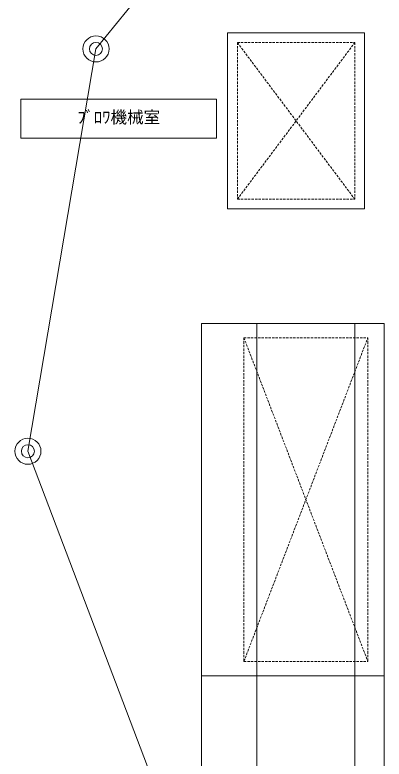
# Model space of a CAD drawing. Units: millimetres at full size. Extents: x -12803 to 120774, y -9413 to 101127.
# Drawn here: x -12803 to -7140, y 18168 to 29576 of the extents above; entities that cross this region are included whole.
import ezdxf
from ezdxf.enums import TextEntityAlignment as Align

# ---------------------------------------------------------------- set-up
doc = ezdxf.new("R2010")
doc.units = ezdxf.units.MM
doc.header["$LTSCALE"] = 30
doc.linetypes.add('DASHED1', pattern=[1.8, 1.2, -0.6])
doc.layers.add('0-8_1-9', color=7, linetype='Continuous', lineweight=15)
doc.styles.add('ＭＳ ゴシック', font='')
doc.styles.get('ＭＳ ゴシック').set_extended_font_data('MS Gothic')

msp = doc.modelspace()

# ---------------------------------------------------------------- linework, layer by layer
at = {"layer": '0-8_1-9'}
for p, q in [((-11559, 29054.26), (-10547.02, 30301.26)), ((-9540, 29301.26), (-9540, 26601.26)), ((-12603, 22887.26), (-11559, 29054.26)), ((-12709.86, 28286.43), (-12709.86, 27686.43)), ((-12709.86, 27686.43), (-9709.86, 27686.43)), ((-9540, 26601.26), (-7440, 26601.26)), ((-9940, 24846.26), (-9940, 17646.26)), ((-9090, 24846.26), (-9090, 17646.26)), ((-7590, 24846.26), (-7590, 17646.26)), ((-10220, 16616.26), (-12603, 22887.26)), ((-9940, 19446.26), (-7140, 19446.26))]:
    msp.add_line(p, q, dxfattribs=at)
at = {"layer": '0-8_1-9', "linetype": 'DASHED1'}
for p, q in [((-9390, 29151.26), (-9390, 26751.26)), ((-9390, 29151.26), (-7590, 26751.26)), ((-9390, 26751.26), (-7590, 29151.26)), ((-9390, 26751.26), (-7590, 26751.26)), ((-9290, 24626.26), (-9290, 19666.26)), ((-9290, 19666.26), (-7390, 24626.26)), ((-9290, 24626.26), (-7390, 19666.26)), ((-9290, 19666.26), (-7390, 19666.26))]:
    msp.add_line(p, q, dxfattribs=at)
at = {"layer": '0-8_1-9'}
for points in [[(-9540, 29301.26), (-7440, 29301.26), (-7440, 26601.26)], [(-12709.86, 28286.43), (-9709.86, 28286.43), (-9709.86, 27686.43)], [(-9940, 24846.26), (-7140, 24846.26), (-7140, 17646.26)]]:
    msp.add_lwpolyline(points, dxfattribs=at)
at = {"layer": '0-8_1-9', "linetype": 'DASHED1'}
for points in [[(-9390, 29151.26), (-7590, 29151.26), (-7590, 26751.26)], [(-9290, 24626.26), (-7390, 24626.26), (-7390, 19666.26)]]:
    msp.add_lwpolyline(points, dxfattribs=at)
at = {"layer": '0-8_1-9'}
for centre, radius in [((-11559, 29054.26), 200), ((-11559, 29054.26), 100), ((-12603, 22887.26), 200), ((-12603, 22887.26), 100)]:
    msp.add_circle(centre, radius, dxfattribs=at)

# ---------------------------------------------------------------- texts
at = {"layer": '0-8_1-9', "style": 'ＭＳ ゴシック'}
msp.add_text('ﾌﾞﾛﾜ機械室', height=186.6, dxfattribs=at).set_placement((-11846.25, 27859.15), align=Align.BOTTOM_LEFT)

doc.saveas('drawing.dxf')
